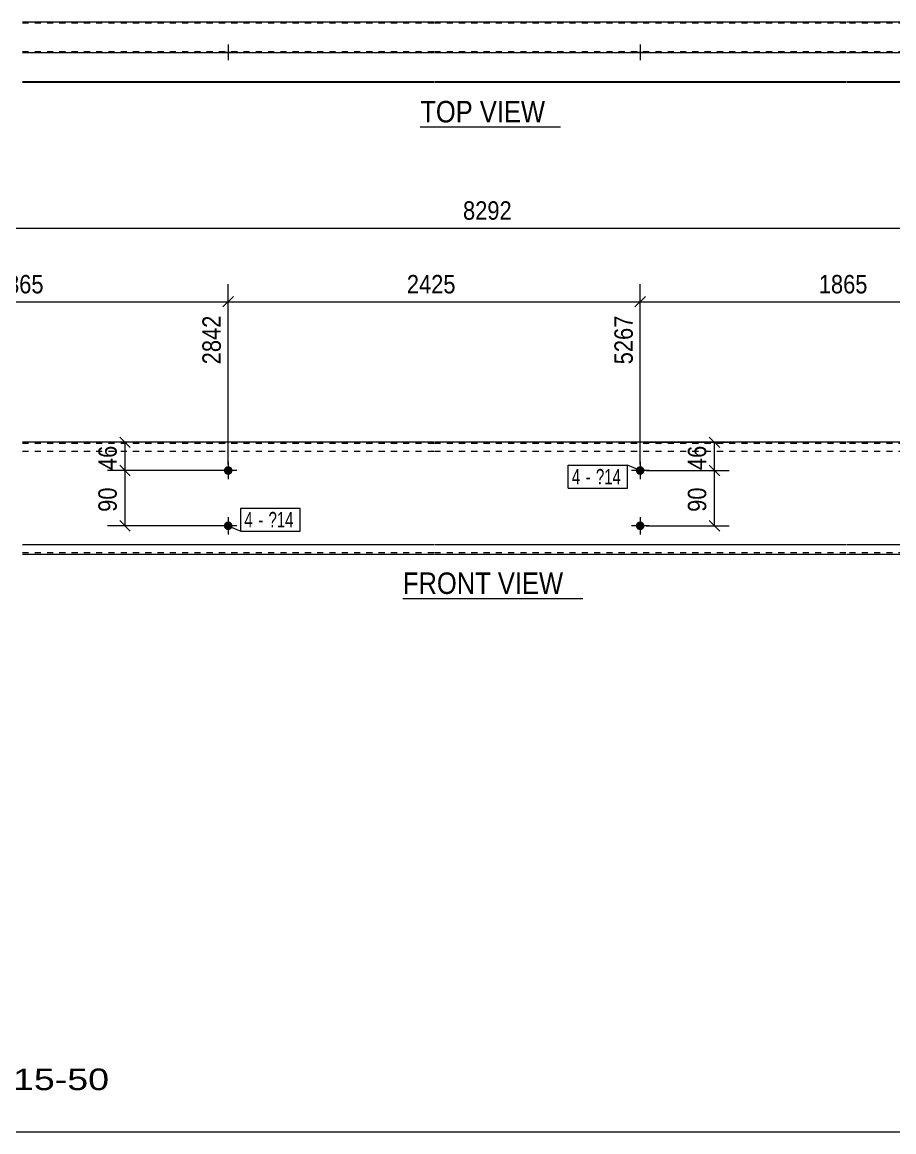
# Model space of a CAD drawing. Header units: millimetres. Extents: x 2 to 579, y 1 to 405.
# Drawn here: x 148.7 to 290.7, y 5 to 185.7 of the extents above; entities that cross this region are included whole.
import ezdxf

# ---------------------------------------------------------------- set-up
doc = ezdxf.new("R2010")
doc.units = ezdxf.units.MM
doc.linetypes.add('XKITLINE00', pattern=[0])
doc.linetypes.add('XKITLINE01', pattern=[4, 1, -1, 1, -1])
for name, color, linetype, lineweight in [('Bolt', 3, 'Continuous', 0), ('BoltMark', 7, 'Continuous', 0), ('Dimensions', 7, 'Continuous', 0), ('DrawingSheet', 5, 'Continuous', 0), ('OtherObjectType', 7, 'Continuous', 0), ('Part', 2, 'Continuous', 0)]:
    doc.layers.add(name, color=color, linetype=linetype, lineweight=lineweight)
doc.styles.add('ARIAL', font='ARIAL.TTF')
doc.styles.add('ARIAL_NARROW', font='ARIALN.TTF')

# ---------------------------------------------------------------- blocks, each defined once
blk = doc.blocks.new('*A1')
at = {"layer": 'Bolt'}
for points in [[(250.09, 112.67), (250.08, 112.63), (250.08, 112.6), (250.07, 112.56), (250.07, 112.53), (250.06, 112.5), (250.05, 112.46), (250.03, 112.43), (250.02, 112.4), (250.01, 112.37), (249.99, 112.34), (249.97, 112.31), (249.95, 112.28), (249.93, 112.26), (249.91, 112.23), (249.88, 112.2), (249.86, 112.18), (249.83, 112.16), (249.8, 112.14), (249.78, 112.12), (249.75, 112.1), (249.72, 112.08), (249.69, 112.07), (249.66, 112.05), (249.62, 112.04), (249.59, 112.03), (249.56, 112.02), (249.52, 112.01), (249.49, 112.01), (249.46, 112), (249.42, 112), (249.39, 112), (249.35, 112), (249.32, 112), (249.29, 112.01), (249.25, 112.01), (249.22, 112.02), (249.18, 112.03), (249.15, 112.04), (249.12, 112.05), (249.09, 112.07), (249.06, 112.08), (249.03, 112.1), (249, 112.12), (248.97, 112.14), (248.94, 112.16), (248.92, 112.18), (248.89, 112.2), (248.87, 112.23), (248.85, 112.26), (248.83, 112.28), (248.81, 112.31), (248.79, 112.34), (248.77, 112.37), (248.76, 112.4), (248.74, 112.43), (248.73, 112.46), (248.72, 112.5), (248.71, 112.53), (248.7, 112.56), (248.7, 112.6), (248.69, 112.63), (248.69, 112.67), (248.69, 112.7), (248.69, 112.73), (248.69, 112.77), (248.7, 112.8), (248.7, 112.84), (248.71, 112.87), (248.72, 112.9), (248.73, 112.94), (248.74, 112.97), (248.76, 113), (248.77, 113.03), (248.79, 113.06), (248.81, 113.09), (248.83, 113.12), (248.85, 113.14), (248.87, 113.17), (248.89, 113.19), (248.92, 113.22), (248.94, 113.24), (248.97, 113.26), (249, 113.28), (249.03, 113.3), (249.06, 113.32), (249.09, 113.33), (249.12, 113.35), (249.15, 113.36), (249.18, 113.37), (249.22, 113.38), (249.25, 113.39), (249.29, 113.39), (249.32, 113.4), (249.35, 113.4), (249.39, 113.4), (249.42, 113.4), (249.46, 113.4), (249.49, 113.39), (249.52, 113.39), (249.56, 113.38), (249.59, 113.37), (249.62, 113.36), (249.66, 113.35), (249.69, 113.33), (249.72, 113.32), (249.75, 113.3), (249.78, 113.28), (249.8, 113.26), (249.83, 113.24), (249.86, 113.22), (249.88, 113.19), (249.91, 113.17), (249.93, 113.14), (249.95, 113.12), (249.97, 113.09), (249.99, 113.06), (250.01, 113.03), (250.02, 113), (250.03, 112.97), (250.05, 112.94), (250.06, 112.9), (250.07, 112.87), (250.07, 112.84), (250.08, 112.8), (250.08, 112.77), (250.09, 112.73), (250.09, 112.7)], [(250.09, 103.67), (250.08, 103.63), (250.08, 103.6), (250.07, 103.56), (250.07, 103.53), (250.06, 103.5), (250.05, 103.46), (250.03, 103.43), (250.02, 103.4), (250.01, 103.37), (249.99, 103.34), (249.97, 103.31), (249.95, 103.28), (249.93, 103.26), (249.91, 103.23), (249.88, 103.2), (249.86, 103.18), (249.83, 103.16), (249.8, 103.14), (249.78, 103.12), (249.75, 103.1), (249.72, 103.08), (249.69, 103.07), (249.66, 103.05), (249.62, 103.04), (249.59, 103.03), (249.56, 103.02), (249.52, 103.01), (249.49, 103.01), (249.46, 103), (249.42, 103), (249.39, 103), (249.35, 103), (249.32, 103), (249.29, 103.01), (249.25, 103.01), (249.22, 103.02), (249.18, 103.03), (249.15, 103.04), (249.12, 103.05), (249.09, 103.07), (249.06, 103.08), (249.03, 103.1), (249, 103.12), (248.97, 103.14), (248.94, 103.16), (248.92, 103.18), (248.89, 103.2), (248.87, 103.23), (248.85, 103.26), (248.83, 103.28), (248.81, 103.31), (248.79, 103.34), (248.77, 103.37), (248.76, 103.4), (248.74, 103.43), (248.73, 103.46), (248.72, 103.5), (248.71, 103.53), (248.7, 103.56), (248.7, 103.6), (248.69, 103.63), (248.69, 103.67), (248.69, 103.7), (248.69, 103.73), (248.69, 103.77), (248.7, 103.8), (248.7, 103.84), (248.71, 103.87), (248.72, 103.9), (248.73, 103.94), (248.74, 103.97), (248.76, 104), (248.77, 104.03), (248.79, 104.06), (248.81, 104.09), (248.83, 104.12), (248.85, 104.14), (248.87, 104.17), (248.89, 104.19), (248.92, 104.22), (248.94, 104.24), (248.97, 104.26), (249, 104.28), (249.03, 104.3), (249.06, 104.32), (249.09, 104.33), (249.12, 104.35), (249.15, 104.36), (249.18, 104.37), (249.22, 104.38), (249.25, 104.39), (249.29, 104.39), (249.32, 104.4), (249.35, 104.4), (249.39, 104.4), (249.42, 104.4), (249.46, 104.4), (249.49, 104.39), (249.52, 104.39), (249.56, 104.38), (249.59, 104.37), (249.62, 104.36), (249.66, 104.35), (249.69, 104.33), (249.72, 104.32), (249.75, 104.3), (249.78, 104.28), (249.8, 104.26), (249.83, 104.24), (249.86, 104.22), (249.88, 104.19), (249.91, 104.17), (249.93, 104.14), (249.95, 104.12), (249.97, 104.09), (249.99, 104.06), (250.01, 104.03), (250.02, 104), (250.03, 103.97), (250.05, 103.94), (250.06, 103.9), (250.07, 103.87), (250.07, 103.84), (250.08, 103.8), (250.08, 103.77), (250.09, 103.73), (250.09, 103.7)]]:
    blk.add_hatch(color=3, dxfattribs=at).paths.add_polyline_path(points, flags=17)
at = {"layer": 'Bolt', "color": 3, "linetype": 'XKITLINE00', "lineweight": 0}
for p, q in [((249.39, 114.1), (249.39, 111.3)), ((250.79, 112.7), (247.99, 112.7)), ((249.39, 105.1), (249.39, 102.3)), ((250.79, 103.7), (247.99, 103.7))]:
    blk.add_line(p, q, dxfattribs=at)
blk = doc.blocks.new('*A2')
at = {"layer": 'Bolt'}
for points in [[(250.09, 112.67), (250.08, 112.63), (250.08, 112.6), (250.07, 112.56), (250.07, 112.53), (250.06, 112.5), (250.05, 112.46), (250.03, 112.43), (250.02, 112.4), (250.01, 112.37), (249.99, 112.34), (249.97, 112.31), (249.95, 112.28), (249.93, 112.26), (249.91, 112.23), (249.88, 112.2), (249.86, 112.18), (249.83, 112.16), (249.8, 112.14), (249.78, 112.12), (249.75, 112.1), (249.72, 112.08), (249.69, 112.07), (249.66, 112.05), (249.62, 112.04), (249.59, 112.03), (249.56, 112.02), (249.52, 112.01), (249.49, 112.01), (249.46, 112), (249.42, 112), (249.39, 112), (249.35, 112), (249.32, 112), (249.29, 112.01), (249.25, 112.01), (249.22, 112.02), (249.18, 112.03), (249.15, 112.04), (249.12, 112.05), (249.09, 112.07), (249.06, 112.08), (249.03, 112.1), (249, 112.12), (248.97, 112.14), (248.94, 112.16), (248.92, 112.18), (248.89, 112.2), (248.87, 112.23), (248.85, 112.26), (248.83, 112.28), (248.81, 112.31), (248.79, 112.34), (248.77, 112.37), (248.76, 112.4), (248.74, 112.43), (248.73, 112.46), (248.72, 112.5), (248.71, 112.53), (248.7, 112.56), (248.7, 112.6), (248.69, 112.63), (248.69, 112.67), (248.69, 112.7), (248.69, 112.73), (248.69, 112.77), (248.7, 112.8), (248.7, 112.84), (248.71, 112.87), (248.72, 112.9), (248.73, 112.94), (248.74, 112.97), (248.76, 113), (248.77, 113.03), (248.79, 113.06), (248.81, 113.09), (248.83, 113.12), (248.85, 113.14), (248.87, 113.17), (248.89, 113.19), (248.92, 113.22), (248.94, 113.24), (248.97, 113.26), (249, 113.28), (249.03, 113.3), (249.06, 113.32), (249.09, 113.33), (249.12, 113.35), (249.15, 113.36), (249.18, 113.37), (249.22, 113.38), (249.25, 113.39), (249.29, 113.39), (249.32, 113.4), (249.35, 113.4), (249.39, 113.4), (249.42, 113.4), (249.46, 113.4), (249.49, 113.39), (249.52, 113.39), (249.56, 113.38), (249.59, 113.37), (249.62, 113.36), (249.66, 113.35), (249.69, 113.33), (249.72, 113.32), (249.75, 113.3), (249.78, 113.28), (249.8, 113.26), (249.83, 113.24), (249.86, 113.22), (249.88, 113.19), (249.91, 113.17), (249.93, 113.14), (249.95, 113.12), (249.97, 113.09), (249.99, 113.06), (250.01, 113.03), (250.02, 113), (250.03, 112.97), (250.05, 112.94), (250.06, 112.9), (250.07, 112.87), (250.07, 112.84), (250.08, 112.8), (250.08, 112.77), (250.09, 112.73), (250.09, 112.7)], [(250.09, 103.67), (250.08, 103.63), (250.08, 103.6), (250.07, 103.56), (250.07, 103.53), (250.06, 103.5), (250.05, 103.46), (250.03, 103.43), (250.02, 103.4), (250.01, 103.37), (249.99, 103.34), (249.97, 103.31), (249.95, 103.28), (249.93, 103.26), (249.91, 103.23), (249.88, 103.2), (249.86, 103.18), (249.83, 103.16), (249.8, 103.14), (249.78, 103.12), (249.75, 103.1), (249.72, 103.08), (249.69, 103.07), (249.66, 103.05), (249.62, 103.04), (249.59, 103.03), (249.56, 103.02), (249.52, 103.01), (249.49, 103.01), (249.46, 103), (249.42, 103), (249.39, 103), (249.35, 103), (249.32, 103), (249.29, 103.01), (249.25, 103.01), (249.22, 103.02), (249.18, 103.03), (249.15, 103.04), (249.12, 103.05), (249.09, 103.07), (249.06, 103.08), (249.03, 103.1), (249, 103.12), (248.97, 103.14), (248.94, 103.16), (248.92, 103.18), (248.89, 103.2), (248.87, 103.23), (248.85, 103.26), (248.83, 103.28), (248.81, 103.31), (248.79, 103.34), (248.77, 103.37), (248.76, 103.4), (248.74, 103.43), (248.73, 103.46), (248.72, 103.5), (248.71, 103.53), (248.7, 103.56), (248.7, 103.6), (248.69, 103.63), (248.69, 103.67), (248.69, 103.7), (248.69, 103.73), (248.69, 103.77), (248.7, 103.8), (248.7, 103.84), (248.71, 103.87), (248.72, 103.9), (248.73, 103.94), (248.74, 103.97), (248.76, 104), (248.77, 104.03), (248.79, 104.06), (248.81, 104.09), (248.83, 104.12), (248.85, 104.14), (248.87, 104.17), (248.89, 104.19), (248.92, 104.22), (248.94, 104.24), (248.97, 104.26), (249, 104.28), (249.03, 104.3), (249.06, 104.32), (249.09, 104.33), (249.12, 104.35), (249.15, 104.36), (249.18, 104.37), (249.22, 104.38), (249.25, 104.39), (249.29, 104.39), (249.32, 104.4), (249.35, 104.4), (249.39, 104.4), (249.42, 104.4), (249.46, 104.4), (249.49, 104.39), (249.52, 104.39), (249.56, 104.38), (249.59, 104.37), (249.62, 104.36), (249.66, 104.35), (249.69, 104.33), (249.72, 104.32), (249.75, 104.3), (249.78, 104.28), (249.8, 104.26), (249.83, 104.24), (249.86, 104.22), (249.88, 104.19), (249.91, 104.17), (249.93, 104.14), (249.95, 104.12), (249.97, 104.09), (249.99, 104.06), (250.01, 104.03), (250.02, 104), (250.03, 103.97), (250.05, 103.94), (250.06, 103.9), (250.07, 103.87), (250.07, 103.84), (250.08, 103.8), (250.08, 103.77), (250.09, 103.73), (250.09, 103.7)]]:
    blk.add_hatch(color=3, dxfattribs=at).paths.add_polyline_path(points, flags=17)
at = {"layer": 'Bolt', "color": 3, "linetype": 'XKITLINE00', "lineweight": 0}
for p, q in [((249.39, 114.1), (249.39, 111.3)), ((250.79, 112.7), (247.99, 112.7)), ((249.39, 105.1), (249.39, 102.3)), ((250.79, 103.7), (247.99, 103.7))]:
    blk.add_line(p, q, dxfattribs=at)
blk = doc.blocks.new('*A3')
at = {"layer": 'Bolt'}
for points in [[(182.99, 112.67), (182.99, 112.63), (182.99, 112.6), (182.98, 112.56), (182.97, 112.53), (182.96, 112.5), (182.95, 112.46), (182.94, 112.43), (182.93, 112.4), (182.91, 112.37), (182.89, 112.34), (182.88, 112.31), (182.86, 112.28), (182.84, 112.26), (182.81, 112.23), (182.79, 112.2), (182.76, 112.18), (182.74, 112.16), (182.71, 112.14), (182.68, 112.12), (182.65, 112.1), (182.62, 112.08), (182.59, 112.07), (182.56, 112.05), (182.53, 112.04), (182.5, 112.03), (182.46, 112.02), (182.43, 112.01), (182.4, 112.01), (182.36, 112), (182.33, 112), (182.29, 112), (182.26, 112), (182.23, 112), (182.19, 112.01), (182.16, 112.01), (182.12, 112.02), (182.09, 112.03), (182.06, 112.04), (182.03, 112.05), (181.99, 112.07), (181.96, 112.08), (181.93, 112.1), (181.91, 112.12), (181.88, 112.14), (181.85, 112.16), (181.82, 112.18), (181.8, 112.2), (181.78, 112.23), (181.75, 112.26), (181.73, 112.28), (181.71, 112.31), (181.69, 112.34), (181.68, 112.37), (181.66, 112.4), (181.65, 112.43), (181.63, 112.46), (181.62, 112.5), (181.61, 112.53), (181.61, 112.56), (181.6, 112.6), (181.6, 112.63), (181.59, 112.67), (181.59, 112.7), (181.59, 112.73), (181.6, 112.77), (181.6, 112.8), (181.61, 112.84), (181.61, 112.87), (181.62, 112.9), (181.63, 112.94), (181.65, 112.97), (181.66, 113), (181.68, 113.03), (181.69, 113.06), (181.71, 113.09), (181.73, 113.12), (181.75, 113.14), (181.78, 113.17), (181.8, 113.19), (181.82, 113.22), (181.85, 113.24), (181.88, 113.26), (181.91, 113.28), (181.93, 113.3), (181.96, 113.32), (181.99, 113.33), (182.03, 113.35), (182.06, 113.36), (182.09, 113.37), (182.12, 113.38), (182.16, 113.39), (182.19, 113.39), (182.23, 113.4), (182.26, 113.4), (182.29, 113.4), (182.33, 113.4), (182.36, 113.4), (182.4, 113.39), (182.43, 113.39), (182.46, 113.38), (182.5, 113.37), (182.53, 113.36), (182.56, 113.35), (182.59, 113.33), (182.62, 113.32), (182.65, 113.3), (182.68, 113.28), (182.71, 113.26), (182.74, 113.24), (182.76, 113.22), (182.79, 113.19), (182.81, 113.17), (182.84, 113.14), (182.86, 113.12), (182.88, 113.09), (182.89, 113.06), (182.91, 113.03), (182.93, 113), (182.94, 112.97), (182.95, 112.94), (182.96, 112.9), (182.97, 112.87), (182.98, 112.84), (182.99, 112.8), (182.99, 112.77), (182.99, 112.73), (182.99, 112.7)], [(182.99, 103.67), (182.99, 103.63), (182.99, 103.6), (182.98, 103.56), (182.97, 103.53), (182.96, 103.5), (182.95, 103.46), (182.94, 103.43), (182.93, 103.4), (182.91, 103.37), (182.89, 103.34), (182.88, 103.31), (182.86, 103.28), (182.84, 103.26), (182.81, 103.23), (182.79, 103.2), (182.76, 103.18), (182.74, 103.16), (182.71, 103.14), (182.68, 103.12), (182.65, 103.1), (182.62, 103.08), (182.59, 103.07), (182.56, 103.05), (182.53, 103.04), (182.5, 103.03), (182.46, 103.02), (182.43, 103.01), (182.4, 103.01), (182.36, 103), (182.33, 103), (182.29, 103), (182.26, 103), (182.23, 103), (182.19, 103.01), (182.16, 103.01), (182.12, 103.02), (182.09, 103.03), (182.06, 103.04), (182.03, 103.05), (181.99, 103.07), (181.96, 103.08), (181.93, 103.1), (181.91, 103.12), (181.88, 103.14), (181.85, 103.16), (181.82, 103.18), (181.8, 103.2), (181.78, 103.23), (181.75, 103.26), (181.73, 103.28), (181.71, 103.31), (181.69, 103.34), (181.68, 103.37), (181.66, 103.4), (181.65, 103.43), (181.63, 103.46), (181.62, 103.5), (181.61, 103.53), (181.61, 103.56), (181.6, 103.6), (181.6, 103.63), (181.59, 103.67), (181.59, 103.7), (181.59, 103.73), (181.6, 103.77), (181.6, 103.8), (181.61, 103.84), (181.61, 103.87), (181.62, 103.9), (181.63, 103.94), (181.65, 103.97), (181.66, 104), (181.68, 104.03), (181.69, 104.06), (181.71, 104.09), (181.73, 104.12), (181.75, 104.14), (181.78, 104.17), (181.8, 104.19), (181.82, 104.22), (181.85, 104.24), (181.88, 104.26), (181.91, 104.28), (181.93, 104.3), (181.96, 104.32), (181.99, 104.33), (182.03, 104.35), (182.06, 104.36), (182.09, 104.37), (182.12, 104.38), (182.16, 104.39), (182.19, 104.39), (182.23, 104.4), (182.26, 104.4), (182.29, 104.4), (182.33, 104.4), (182.36, 104.4), (182.4, 104.39), (182.43, 104.39), (182.46, 104.38), (182.5, 104.37), (182.53, 104.36), (182.56, 104.35), (182.59, 104.33), (182.62, 104.32), (182.65, 104.3), (182.68, 104.28), (182.71, 104.26), (182.74, 104.24), (182.76, 104.22), (182.79, 104.19), (182.81, 104.17), (182.84, 104.14), (182.86, 104.12), (182.88, 104.09), (182.89, 104.06), (182.91, 104.03), (182.93, 104), (182.94, 103.97), (182.95, 103.94), (182.96, 103.9), (182.97, 103.87), (182.98, 103.84), (182.99, 103.8), (182.99, 103.77), (182.99, 103.73), (182.99, 103.7)]]:
    blk.add_hatch(color=3, dxfattribs=at).paths.add_polyline_path(points, flags=17)
at = {"layer": 'Bolt', "color": 3, "linetype": 'XKITLINE00', "lineweight": 0}
for p, q in [((182.29, 114.1), (182.29, 111.3)), ((183.69, 112.7), (180.89, 112.7)), ((182.29, 105.1), (182.29, 102.3)), ((183.69, 103.7), (180.89, 103.7))]:
    blk.add_line(p, q, dxfattribs=at)
blk = doc.blocks.new('*A4')
at = {"layer": 'Bolt'}
for points in [[(182.99, 112.67), (182.99, 112.63), (182.99, 112.6), (182.98, 112.56), (182.97, 112.53), (182.96, 112.5), (182.95, 112.46), (182.94, 112.43), (182.93, 112.4), (182.91, 112.37), (182.89, 112.34), (182.88, 112.31), (182.86, 112.28), (182.84, 112.26), (182.81, 112.23), (182.79, 112.2), (182.76, 112.18), (182.74, 112.16), (182.71, 112.14), (182.68, 112.12), (182.65, 112.1), (182.62, 112.08), (182.59, 112.07), (182.56, 112.05), (182.53, 112.04), (182.5, 112.03), (182.46, 112.02), (182.43, 112.01), (182.4, 112.01), (182.36, 112), (182.33, 112), (182.29, 112), (182.26, 112), (182.23, 112), (182.19, 112.01), (182.16, 112.01), (182.12, 112.02), (182.09, 112.03), (182.06, 112.04), (182.03, 112.05), (181.99, 112.07), (181.96, 112.08), (181.93, 112.1), (181.91, 112.12), (181.88, 112.14), (181.85, 112.16), (181.82, 112.18), (181.8, 112.2), (181.78, 112.23), (181.75, 112.26), (181.73, 112.28), (181.71, 112.31), (181.69, 112.34), (181.68, 112.37), (181.66, 112.4), (181.65, 112.43), (181.63, 112.46), (181.62, 112.5), (181.61, 112.53), (181.61, 112.56), (181.6, 112.6), (181.6, 112.63), (181.59, 112.67), (181.59, 112.7), (181.59, 112.73), (181.6, 112.77), (181.6, 112.8), (181.61, 112.84), (181.61, 112.87), (181.62, 112.9), (181.63, 112.94), (181.65, 112.97), (181.66, 113), (181.68, 113.03), (181.69, 113.06), (181.71, 113.09), (181.73, 113.12), (181.75, 113.14), (181.78, 113.17), (181.8, 113.19), (181.82, 113.22), (181.85, 113.24), (181.88, 113.26), (181.91, 113.28), (181.93, 113.3), (181.96, 113.32), (181.99, 113.33), (182.03, 113.35), (182.06, 113.36), (182.09, 113.37), (182.12, 113.38), (182.16, 113.39), (182.19, 113.39), (182.23, 113.4), (182.26, 113.4), (182.29, 113.4), (182.33, 113.4), (182.36, 113.4), (182.4, 113.39), (182.43, 113.39), (182.46, 113.38), (182.5, 113.37), (182.53, 113.36), (182.56, 113.35), (182.59, 113.33), (182.62, 113.32), (182.65, 113.3), (182.68, 113.28), (182.71, 113.26), (182.74, 113.24), (182.76, 113.22), (182.79, 113.19), (182.81, 113.17), (182.84, 113.14), (182.86, 113.12), (182.88, 113.09), (182.89, 113.06), (182.91, 113.03), (182.93, 113), (182.94, 112.97), (182.95, 112.94), (182.96, 112.9), (182.97, 112.87), (182.98, 112.84), (182.99, 112.8), (182.99, 112.77), (182.99, 112.73), (182.99, 112.7)], [(182.99, 103.67), (182.99, 103.63), (182.99, 103.6), (182.98, 103.56), (182.97, 103.53), (182.96, 103.5), (182.95, 103.46), (182.94, 103.43), (182.93, 103.4), (182.91, 103.37), (182.89, 103.34), (182.88, 103.31), (182.86, 103.28), (182.84, 103.26), (182.81, 103.23), (182.79, 103.2), (182.76, 103.18), (182.74, 103.16), (182.71, 103.14), (182.68, 103.12), (182.65, 103.1), (182.62, 103.08), (182.59, 103.07), (182.56, 103.05), (182.53, 103.04), (182.5, 103.03), (182.46, 103.02), (182.43, 103.01), (182.4, 103.01), (182.36, 103), (182.33, 103), (182.29, 103), (182.26, 103), (182.23, 103), (182.19, 103.01), (182.16, 103.01), (182.12, 103.02), (182.09, 103.03), (182.06, 103.04), (182.03, 103.05), (181.99, 103.07), (181.96, 103.08), (181.93, 103.1), (181.91, 103.12), (181.88, 103.14), (181.85, 103.16), (181.82, 103.18), (181.8, 103.2), (181.78, 103.23), (181.75, 103.26), (181.73, 103.28), (181.71, 103.31), (181.69, 103.34), (181.68, 103.37), (181.66, 103.4), (181.65, 103.43), (181.63, 103.46), (181.62, 103.5), (181.61, 103.53), (181.61, 103.56), (181.6, 103.6), (181.6, 103.63), (181.59, 103.67), (181.59, 103.7), (181.59, 103.73), (181.6, 103.77), (181.6, 103.8), (181.61, 103.84), (181.61, 103.87), (181.62, 103.9), (181.63, 103.94), (181.65, 103.97), (181.66, 104), (181.68, 104.03), (181.69, 104.06), (181.71, 104.09), (181.73, 104.12), (181.75, 104.14), (181.78, 104.17), (181.8, 104.19), (181.82, 104.22), (181.85, 104.24), (181.88, 104.26), (181.91, 104.28), (181.93, 104.3), (181.96, 104.32), (181.99, 104.33), (182.03, 104.35), (182.06, 104.36), (182.09, 104.37), (182.12, 104.38), (182.16, 104.39), (182.19, 104.39), (182.23, 104.4), (182.26, 104.4), (182.29, 104.4), (182.33, 104.4), (182.36, 104.4), (182.4, 104.39), (182.43, 104.39), (182.46, 104.38), (182.5, 104.37), (182.53, 104.36), (182.56, 104.35), (182.59, 104.33), (182.62, 104.32), (182.65, 104.3), (182.68, 104.28), (182.71, 104.26), (182.74, 104.24), (182.76, 104.22), (182.79, 104.19), (182.81, 104.17), (182.84, 104.14), (182.86, 104.12), (182.88, 104.09), (182.89, 104.06), (182.91, 104.03), (182.93, 104), (182.94, 103.97), (182.95, 103.94), (182.96, 103.9), (182.97, 103.87), (182.98, 103.84), (182.99, 103.8), (182.99, 103.77), (182.99, 103.73), (182.99, 103.7)]]:
    blk.add_hatch(color=3, dxfattribs=at).paths.add_polyline_path(points, flags=17)
at = {"layer": 'Bolt', "color": 3, "linetype": 'XKITLINE00', "lineweight": 0}
for p, q in [((182.29, 114.1), (182.29, 111.3)), ((183.69, 112.7), (180.89, 112.7)), ((182.29, 105.1), (182.29, 102.3)), ((183.69, 103.7), (180.89, 103.7))]:
    blk.add_line(p, q, dxfattribs=at)
blk = doc.blocks.new('*A9')
at = {"layer": 'Part', "color": 2, "linetype": 'XKITLINE00', "lineweight": 0}
for p, q in [((215.79, 117.3), (148.8, 117.3)), ((282.88, 117.3), (215.89, 117.3)), ((432.48, 117.3), (282.98, 117.3)), ((215.79, 100.6), (148.8, 100.6)), ((282.88, 100.6), (215.89, 100.6)), ((432.48, 100.6), (282.98, 100.6)), ((148.8, 99.1), (215.79, 99.1)), ((215.89, 99.1), (282.88, 99.1)), ((282.98, 99.1), (432.48, 99.1))]:
    blk.add_line(p, q, dxfattribs=at)
at = {"layer": 'Part', "color": 7, "linetype": 'XKITLINE01', "lineweight": 0}
for p, q in [((215.79, 117.12), (148.8, 117.12)), ((215.79, 115.8), (148.8, 115.8)), ((282.88, 117.12), (215.89, 117.12)), ((282.88, 115.8), (215.89, 115.8)), ((432.48, 117.12), (282.98, 117.12)), ((432.48, 115.8), (282.98, 115.8)), ((215.79, 99.28), (148.8, 99.28)), ((282.88, 99.28), (215.89, 99.28)), ((432.48, 99.28), (282.98, 99.28))]:
    blk.add_line(p, q, dxfattribs=at)
blk = doc.blocks.new('*A10')
at = {"layer": 'Bolt'}
blk.add_hatch(color=3, dxfattribs=at).paths.add_polyline_path([(248.69, 180.72), (248.69, 180.9), (250.09, 180.9), (250.09, 180.72)], flags=17)
blk.add_hatch(color=3, dxfattribs=at).paths.add_polyline_path([(248.69, 180.72), (248.69, 180.9), (250.09, 180.9), (250.09, 180.72)], flags=17)
at = {"layer": 'Bolt', "color": 3, "linetype": 'XKITLINE00', "lineweight": 0}
for p, q in [((248.69, 180.9), (248.69, 180.72)), ((248.69, 180.9), (248.69, 180.72)), ((249.39, 182.06), (249.39, 179.56)), ((249.39, 182.06), (249.39, 179.56)), ((250.09, 180.9), (250.09, 180.72)), ((250.09, 180.9), (250.09, 180.72))]:
    blk.add_line(p, q, dxfattribs=at)
blk = doc.blocks.new('*A11')
at = {"layer": 'Bolt'}
blk.add_hatch(color=3, dxfattribs=at).paths.add_polyline_path([(248.69, 180.72), (248.69, 180.9), (250.09, 180.9), (250.09, 180.72)], flags=17)
blk.add_hatch(color=3, dxfattribs=at).paths.add_polyline_path([(248.69, 180.72), (248.69, 180.9), (250.09, 180.9), (250.09, 180.72)], flags=17)
at = {"layer": 'Bolt', "color": 3, "linetype": 'XKITLINE00', "lineweight": 0}
for p, q in [((248.69, 180.9), (248.69, 180.72)), ((248.69, 180.9), (248.69, 180.72)), ((249.39, 182.06), (249.39, 179.56)), ((249.39, 182.06), (249.39, 179.56)), ((250.09, 180.9), (250.09, 180.72)), ((250.09, 180.9), (250.09, 180.72))]:
    blk.add_line(p, q, dxfattribs=at)
blk = doc.blocks.new('*A12')
at = {"layer": 'Bolt'}
blk.add_hatch(color=3, dxfattribs=at).paths.add_polyline_path([(181.59, 180.72), (181.59, 180.9), (182.99, 180.9), (182.99, 180.72)], flags=17)
blk.add_hatch(color=3, dxfattribs=at).paths.add_polyline_path([(181.59, 180.72), (181.59, 180.9), (182.99, 180.9), (182.99, 180.72)], flags=17)
at = {"layer": 'Bolt', "color": 3, "linetype": 'XKITLINE00', "lineweight": 0}
for p, q in [((181.59, 180.9), (181.59, 180.72)), ((181.59, 180.9), (181.59, 180.72)), ((182.29, 182.06), (182.29, 179.56)), ((182.29, 182.06), (182.29, 179.56)), ((182.99, 180.9), (182.99, 180.72)), ((182.99, 180.9), (182.99, 180.72))]:
    blk.add_line(p, q, dxfattribs=at)
blk = doc.blocks.new('*A13')
at = {"layer": 'Bolt'}
blk.add_hatch(color=3, dxfattribs=at).paths.add_polyline_path([(181.59, 180.72), (181.59, 180.9), (182.99, 180.9), (182.99, 180.72)], flags=17)
blk.add_hatch(color=3, dxfattribs=at).paths.add_polyline_path([(181.59, 180.72), (181.59, 180.9), (182.99, 180.9), (182.99, 180.72)], flags=17)
at = {"layer": 'Bolt', "color": 3, "linetype": 'XKITLINE00', "lineweight": 0}
for p, q in [((181.59, 180.9), (181.59, 180.72)), ((181.59, 180.9), (181.59, 180.72)), ((182.29, 182.06), (182.29, 179.56)), ((182.29, 182.06), (182.29, 179.56)), ((182.99, 180.9), (182.99, 180.72)), ((182.99, 180.9), (182.99, 180.72))]:
    blk.add_line(p, q, dxfattribs=at)
blk = doc.blocks.new('*A18')
at = {"layer": 'Part', "color": 2, "linetype": 'XKITLINE00', "lineweight": 0}
for p, q in [((215.79, 185.72), (148.8, 185.72)), ((282.88, 185.72), (215.89, 185.72)), ((432.48, 185.72), (282.98, 185.72)), ((215.79, 180.72), (148.8, 180.72)), ((282.88, 180.72), (215.89, 180.72)), ((432.48, 180.72), (282.98, 180.72)), ((148.8, 176.08), (215.79, 176.08)), ((215.79, 175.9), (148.8, 175.9)), ((215.89, 176.08), (282.88, 176.08)), ((282.88, 175.9), (215.89, 175.9)), ((282.98, 176.08), (432.48, 176.08)), ((432.48, 175.9), (282.98, 175.9))]:
    blk.add_line(p, q, dxfattribs=at)
at = {"layer": 'Part', "color": 7, "linetype": 'XKITLINE01', "lineweight": 0}
for p, q in [((215.79, 185.54), (148.8, 185.54)), ((282.88, 185.54), (215.89, 185.54)), ((432.48, 185.54), (282.98, 185.54)), ((215.79, 180.9), (148.8, 180.9)), ((282.88, 180.9), (215.89, 180.9)), ((432.48, 180.9), (282.98, 180.9))]:
    blk.add_line(p, q, dxfattribs=at)
blk = doc.blocks.new('*A19')
at = {"layer": 'DrawingSheet', "color": 5, "linetype": 'XKITLINE00', "lineweight": 0}
blk.add_line((5, 5), (579, 5), dxfattribs=at)
blk = doc.blocks.new('*A23')
at = {"layer": 'OtherObjectType', "color": 6, "linetype": 'XKITLINE00', "lineweight": 0}
for p, q in [((94.5, 23), (144.5, 23)), ((94.5, 16.5), (144.5, 16.5)), ((94.5, 10), (144.5, 10))]:
    blk.add_line(p, q, dxfattribs=at)
at = {"layer": 'OtherObjectType', "color": 6, "style": 'ARIAL_NARROW'}
for s, width, p in [('MARK:', 1.275, (95.27, 24.58)), ('1-PU32', 1.525501, (119.69, 24.65)), ('QTY:', 1.275, (94.5, 18.19)), ('1', 1.525501, (113.99, 18.05)), ('DESC.:', 1.275, (94.29, 11.63)), ('ZZ182-1.8-15-50', 1.525501, (117, 11.79))]:
    blk.add_text(s, height=3.5, dxfattribs=dict(at, width=width)).set_placement(p)
blk = doc.blocks.new('*A27')
at = {"layer": 'Dimensions', "color": 7, "linetype": 'XKITLINE00', "lineweight": 0}
for p, q in [((181.29, 112.7), (162.65, 112.7)), ((164.65, 113.55), (166.35, 111.85)), ((165.5, 103.7), (165.5, 112.7)), ((181.29, 103.7), (162.65, 103.7)), ((164.65, 104.55), (166.35, 102.85))]:
    blk.add_line(p, q, dxfattribs=at)
at = {"layer": 'Dimensions', "color": 3}
for p in [(165.5, 112.7), (165.5, 103.7)]:
    blk.add_point(p, dxfattribs=at)
at = {"layer": 'Dimensions', "color": 3, "style": 'ARIAL', "width": 0.85}
blk.add_text('90', height=3, rotation=90.0002, dxfattribs=at).set_placement((164.15, 105.97))
blk = doc.blocks.new('*A28')
at = {"layer": 'Dimensions', "color": 7, "linetype": 'XKITLINE00', "lineweight": 0}
for p, q in [((164.65, 118.15), (166.35, 116.45)), ((181.29, 117.3), (162.65, 117.3)), ((165.5, 112.7), (165.5, 117.3)), ((181.29, 112.7), (162.65, 112.7)), ((164.65, 113.55), (166.35, 111.85))]:
    blk.add_line(p, q, dxfattribs=at)
at = {"layer": 'Dimensions', "color": 3}
for p in [(165.5, 117.3), (165.5, 112.7)]:
    blk.add_point(p, dxfattribs=at)
at = {"layer": 'Dimensions', "color": 3, "style": 'ARIAL', "width": 0.85}
blk.add_text('46', height=3, rotation=90.0002, dxfattribs=at).set_placement((164.15, 112.77))
blk = doc.blocks.new('*A31')
at = {"layer": 'Dimensions', "color": 7, "linetype": 'XKITLINE00', "lineweight": 0}
for p, q in [((250.39, 112.7), (263.9, 112.7)), ((260.65, 113.55), (262.35, 111.85)), ((261.5, 103.7), (261.5, 112.7)), ((250.39, 103.7), (263.9, 103.7)), ((260.65, 104.55), (262.35, 102.85))]:
    blk.add_line(p, q, dxfattribs=at)
at = {"layer": 'Dimensions', "color": 3}
for p in [(261.5, 112.7), (261.5, 103.7)]:
    blk.add_point(p, dxfattribs=at)
at = {"layer": 'Dimensions', "color": 3, "style": 'ARIAL', "width": 0.85}
blk.add_text('90', height=3, rotation=90.0002, dxfattribs=at).set_placement((260.15, 105.97))
blk = doc.blocks.new('*A32')
at = {"layer": 'Dimensions', "color": 7, "linetype": 'XKITLINE00', "lineweight": 0}
for p, q in [((260.65, 118.15), (262.35, 116.45)), ((250.39, 117.3), (263.9, 117.3)), ((261.5, 112.7), (261.5, 117.3)), ((250.39, 112.7), (263.9, 112.7)), ((260.65, 113.55), (262.35, 111.85))]:
    blk.add_line(p, q, dxfattribs=at)
at = {"layer": 'Dimensions', "color": 3}
for p in [(261.5, 117.3), (261.5, 112.7)]:
    blk.add_point(p, dxfattribs=at)
at = {"layer": 'Dimensions', "color": 3, "style": 'ARIAL', "width": 0.85}
blk.add_text('46', height=3, rotation=90.0002, dxfattribs=at).set_placement((260.15, 112.77))
blk = doc.blocks.new('*A35')
at = {"layer": 'Dimensions', "color": 7, "linetype": 'XKITLINE00', "lineweight": 0}
blk.add_line((17.5, 152.2), (432.48, 152.2), dxfattribs=at)
at = {"layer": 'Dimensions', "color": 3, "style": 'ARIAL', "width": 0.85}
blk.add_text('8292', height=3, dxfattribs=at).set_placement((220.54, 153.55))
blk = doc.blocks.new('*A39')
at = {"layer": 'Dimensions', "color": 7, "linetype": 'XKITLINE00', "lineweight": 0}
for p, q in [((115.2, 113.7), (115.2, 143.05)), ((182.29, 113.7), (182.29, 143.05)), ((116.05, 141.05), (114.35, 139.35)), ((183.14, 141.05), (181.45, 139.35)), ((115.2, 140.2), (182.29, 140.2))]:
    blk.add_line(p, q, dxfattribs=at)
at = {"layer": 'Dimensions', "color": 3}
for p in [(115.2, 140.2), (182.29, 140.2)]:
    blk.add_point(p, dxfattribs=at)
at = {"layer": 'Dimensions', "color": 3, "style": 'ARIAL', "width": 0.85}
blk.add_text('1865', height=3, dxfattribs=at).set_placement((144.3, 141.55))
blk.add_text('2842', height=3, rotation=90.0002, dxfattribs=at).set_placement((181.09, 130))
blk = doc.blocks.new('*A40')
at = {"layer": 'Dimensions', "color": 7, "linetype": 'XKITLINE00', "lineweight": 0}
for p, q in [((182.29, 113.7), (182.29, 143.05)), ((249.39, 113.7), (249.39, 143.05)), ((183.14, 141.05), (181.45, 139.35)), ((250.24, 141.05), (248.54, 139.35)), ((182.29, 140.2), (249.39, 140.2))]:
    blk.add_line(p, q, dxfattribs=at)
at = {"layer": 'Dimensions', "color": 3}
for p in [(182.29, 140.2), (249.39, 140.2)]:
    blk.add_point(p, dxfattribs=at)
at = {"layer": 'Dimensions', "color": 3, "style": 'ARIAL', "width": 0.85}
blk.add_text('2425', height=3, dxfattribs=at).set_placement((211.39, 141.55))
blk.add_text('5267', height=3, rotation=90.0002, dxfattribs=at).set_placement((248.19, 130))
blk = doc.blocks.new('*A41')
at = {"layer": 'Dimensions', "color": 7, "linetype": 'XKITLINE00', "lineweight": 0}
for p, q in [((249.39, 113.7), (249.39, 143.05)), ((316.48, 113.7), (316.48, 143.05)), ((250.24, 141.05), (248.54, 139.35)), ((317.33, 141.05), (315.63, 139.35)), ((249.39, 140.2), (316.48, 140.2))]:
    blk.add_line(p, q, dxfattribs=at)
at = {"layer": 'Dimensions', "color": 3}
for p in [(249.39, 140.2), (316.48, 140.2)]:
    blk.add_point(p, dxfattribs=at)
at = {"layer": 'Dimensions', "color": 3, "style": 'ARIAL', "width": 0.85}
blk.add_text('1865', height=3, dxfattribs=at).set_placement((278.48, 141.55))
blk.add_text('7132', height=3, rotation=90.0002, dxfattribs=at).set_placement((315.28, 130))
blk = doc.blocks.new('*A49')
at = {"layer": 'BoltMark', "color": 7, "linetype": 'XKITLINE00', "lineweight": 0}
for p, q in [((184.33, 106.55), (194.02, 106.55)), ((184.33, 102.85), (184.33, 106.55)), ((194.02, 102.85), (194.02, 106.55)), ((182.29, 103.7), (184.33, 102.85)), ((184.33, 102.85), (194.02, 102.85))]:
    blk.add_line(p, q, dxfattribs=at)
at = {"layer": 'BoltMark', "color": 3, "style": 'ARIAL_NARROW', "width": 0.85}
for s, p in [('4', (184.93, 103.45)), ('?14', (188.86, 103.45)), ('-', (187.2, 103.45))]:
    blk.add_text(s, height=2.5, dxfattribs=at).set_placement(p)
blk = doc.blocks.new('*A50')
at = {"layer": 'BoltMark', "color": 7, "linetype": 'XKITLINE00', "lineweight": 0}
for p, q in [((237.66, 113.55), (247.35, 113.55)), ((237.66, 109.85), (237.66, 113.55)), ((247.35, 109.85), (247.35, 113.55)), ((249.39, 112.7), (247.35, 113.55)), ((237.66, 109.85), (247.35, 109.85))]:
    blk.add_line(p, q, dxfattribs=at)
at = {"layer": 'BoltMark', "color": 3, "style": 'ARIAL_NARROW', "width": 0.85}
for s, p in [('4', (238.26, 110.45)), ('?14', (242.19, 110.45)), ('-', (240.53, 110.45))]:
    blk.add_text(s, height=2.5, dxfattribs=at).set_placement(p)
blk = doc.blocks.new('*A52')
at = {"layer": 'OtherObjectType', "color": 7, "linetype": 'XKITLINE00', "lineweight": 0}
blk.add_line((210.75, 91.85), (240.05, 91.85), dxfattribs=at)
at = {"layer": 'OtherObjectType', "color": 7, "style": 'ARIAL', "width": 0.85}
blk.add_text('FRONT VIEW', height=3.5, dxfattribs=at).set_placement((210.75, 92.6))
blk = doc.blocks.new('*A54')
at = {"layer": 'OtherObjectType', "color": 7, "linetype": 'XKITLINE00', "lineweight": 0}
blk.add_line((213.58, 168.65), (236.4, 168.65), dxfattribs=at)
at = {"layer": 'OtherObjectType', "color": 7, "style": 'ARIAL', "width": 0.85}
blk.add_text('TOP VIEW', height=3.5, dxfattribs=at).set_placement((213.58, 169.4))

msp = doc.modelspace()

# ---------------------------------------------------------------- block references
at = {"lineweight": 0}
for name in ['*A19', '*A12', '*A13', '*A10', '*A11', '*A54', '*A35', '*A39', '*A40', '*A41', '*A28', '*A32', '*A3', '*A4', '*A1', '*A2', '*A27', '*A50', '*A31', '*A49', '*A52', '*A23']:
    msp.add_blockref(name, (0, 0), dxfattribs=at)
at = {"layer": 'Part', "lineweight": 0}
for name in ['*A18', '*A9']:
    msp.add_blockref(name, (0, 0), dxfattribs=at)

doc.saveas('drawing.dxf')
